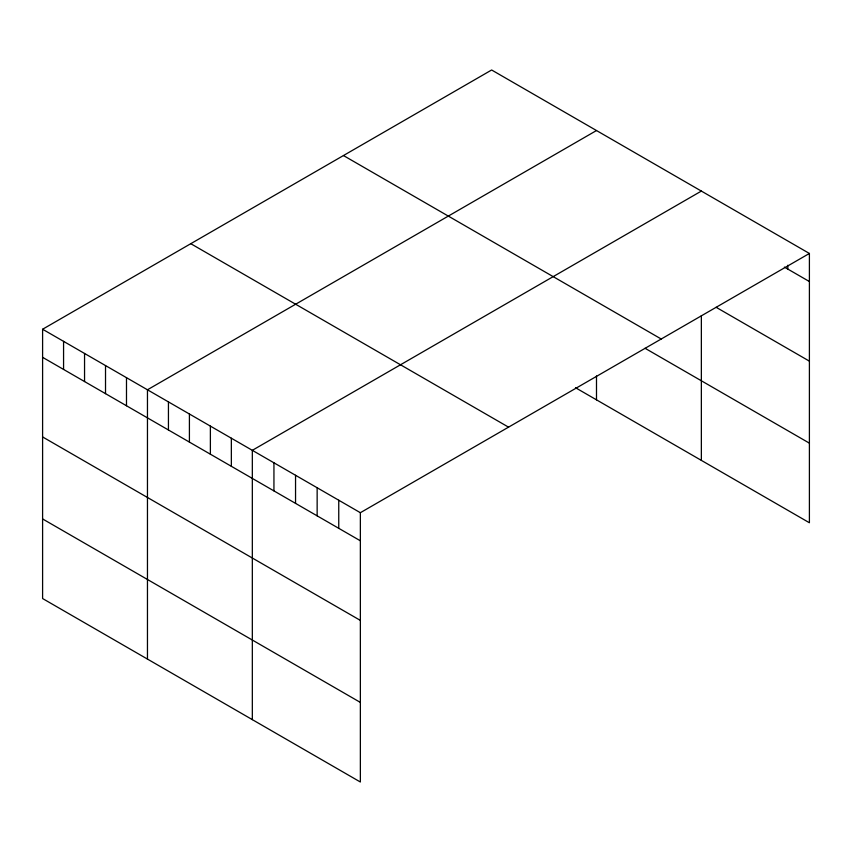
<?xml version="1.0" encoding="UTF-8"?>
<svg xmlns="http://www.w3.org/2000/svg" width="852" height="852" viewBox="0 0 852 852"><rect width="100%" height="100%" fill="white"/><g stroke="black" fill="none" stroke-linecap="round" stroke-linejoin="round"><path stroke-width="1.28" d="M809.4 253.459L360.364 512.702L360.364 782.008L42.6 598.541L42.6 329.245L491.636 69.992L809.4 253.459L809.4 522.755L575.526 387.735M596.496 130.537L147.46 389.779L147.46 659.086M701.356 191.082L252.33 450.325L252.33 719.631M784.383 267.102L809.4 281.543M716.149 307.306L809.4 361.152M343.452 155.543L661.216 339.011M645.06 348.276L809.4 443.157M190.784 243.693L508.548 427.15M42.6 329.245L360.364 512.702M42.6 357.329L360.364 540.796M42.6 436.938L360.364 620.394M42.6 518.943L360.364 702.41M787.791 265.238L787.791 269.072M701.356 315.698L701.356 460.378M596.496 375.956L596.496 399.844M338.755 500.23L338.755 528.315M317.146 487.749L317.146 515.843M295.548 475.278L295.548 503.372M273.939 462.796L273.939 490.89M231.35 438.216L231.35 466.31M210.38 426.106L210.38 454.201M189.41 413.997L189.41 442.092M168.44 401.888L168.44 429.983M126.49 377.67L126.49 405.765M105.52 365.561L105.52 393.656M84.55 353.463L84.55 381.547M63.57 341.354L63.57 369.438"/></g></svg>
